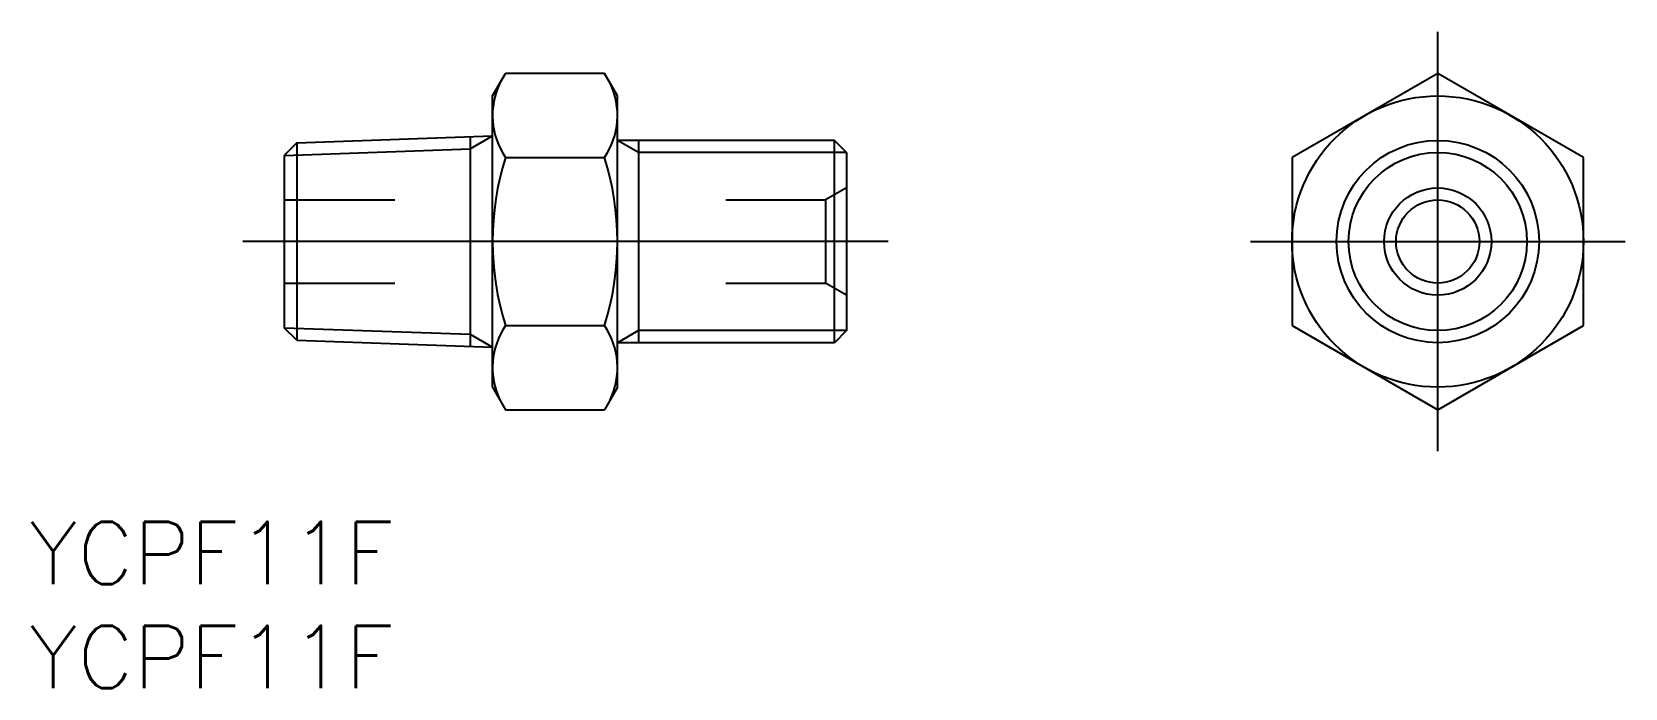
# Model space of a CAD drawing. Extents: x -67.5 to 9, y -21.5 to 10.1.
import ezdxf

# ---------------------------------------------------------------- set-up
doc = ezdxf.new("R2010")
doc.units = 0
doc.linetypes.add('CENTER', pattern=[50.8, 31.75, -6.35, 6.35, -6.35])
doc.linetypes.add('DASHED', pattern=[19.05, 12.7, -6.35])
doc.layers.get('0').update_dxf_attribs({"linetype": 'CONTINUOUS'})
doc.layers.add('CENTER', color=1, linetype='CENTER')
doc.styles.get("Standard").update_dxf_attribs({"font": 'txt.shx', "height": 3, "bigfont": 'bigfont.shx'})

msp = doc.modelspace()

# ---------------------------------------------------------------- linework, layer by layer
at = {"color": 7, "linetype": 'CONTINUOUS'}
for p, q in [((-45.4, 7), (-44.775, 8.083)), ((-40.025, 8.083), (-44.775, 8.083)), ((-39.4, 7), (-40.025, 8.083)), ((0, 8.083), (-7, 4.041)), ((7, 4.041), (0, 8.083)), ((-45.4, -7), (-45.4, 7)), ((-39.4, -7), (-39.4, 7)), ((-54.798, 4.746), (-55.4, 4.144)), ((-54.798, 4.746), (-45.4, 5.075)), ((-54.798, 4.746), (-54.798, -4.746)), ((-46.471, 5.037), (-46.471, -5.037)), ((-28.981, 4.864), (-39.4, 4.864)), ((-38.394, 4.864), (-38.394, -4.864)), ((-28.981, -4.864), (-28.981, 4.864)), ((-28.4, 4.276), (-28.981, 4.857)), ((-55.4, 4.144), (-55.4, -4.144)), ((-44.775, 4.041), (-40.025, 4.041)), ((-28.4, 4.276), (-28.4, -4.283)), ((-7, 4.041), (-7, -4.041)), ((7, -4.041), (7, 4.041)), ((-54.798, -4.746), (-55.4, -4.144)), ((-44.775, -4.041), (-40.025, -4.041)), ((-28.4, -4.283), (-28.981, -4.864)), ((-7, -4.041), (0, -8.083)), ((0, -8.083), (7, -4.041)), ((-54.798, -4.746), (-45.4, -5.075)), ((-28.981, -4.864), (-39.4, -4.864)), ((-45.4, -7), (-44.775, -8.083)), ((-39.4, -7), (-40.025, -8.083)), ((-44.775, -8.083), (-40.025, -8.083))]:
    msp.add_line(p, q, dxfattribs=at)
at = {"color": 3, "linetype": 'CONTINUOUS'}
for p, q in [((-46.471, 4.456), (-45.4, 5.075)), ((-38.394, 4.283), (-39.4, 4.864)), ((-55.4, 4.144), (-46.471, 4.456)), ((-28.4, 4.283), (-38.394, 4.283)), ((-55.4, -4.144), (-46.471, -4.456)), ((-46.471, -4.456), (-45.4, -5.075)), ((-38.394, -4.283), (-39.4, -4.864)), ((-28.4, -4.283), (-38.394, -4.283))]:
    msp.add_line(p, q, dxfattribs=at)
at = {"color": 3, "linetype": 'DASHED'}
for p, q in [((-28.4, 2.577), (-29.4, 2)), ((-55.4, 2), (-50.099, 2)), ((-34.191, 2), (-29.4, 2)), ((-29.4, 2), (-29.4, -2)), ((-55.4, -2), (-50.099, -2)), ((-34.191, -2), (-29.4, -2)), ((-28.4, -2.577), (-29.4, -2))]:
    msp.add_line(p, q, dxfattribs=at)
at = {"color": 7, "linetype": 'CONTINUOUS'}
for radius in [7, 4.864, 2.577, 2]:
    msp.add_circle((0, 0), radius, dxfattribs=at)
at = {"color": 3, "linetype": 'CONTINUOUS'}
msp.add_circle((0, 0), 4.283, dxfattribs=at)
at = {"color": 7, "linetype": 'CONTINUOUS'}
for centre, radius, start, end in [((-41.822, 6.062), 3.578, 154.38425, 214.38425), ((-42.978, 6.062), 3.578, 325.61575, 25.61575), ((-32.025, 0), 13.375, 162.41205, 197.58795), ((-52.775, 0), 13.375, 342.41205, 17.58795), ((-41.822, -6.062), 3.578, 145.61575, 205.61575), ((-42.978, -6.062), 3.578, 334.38425, 34.38425)]:
    msp.add_arc(centre, radius, start, end, dxfattribs=at)
at = {"layer": 'CENTER', "color": 1, "linetype": 'CENTER'}
for p, q in [((0, -10.083), (0, 10.083)), ((-26.4, 0), (-57.4, 0)), ((-9, 0), (9, 0))]:
    msp.add_line(p, q, dxfattribs=at)

# ---------------------------------------------------------------- texts
at = {"color": 7, "linetype": 'CONTINUOUS'}
for p in [(-67.655, -16.472), (-67.655, -21.472)]:
    msp.add_text('YCPF11F', height=3, dxfattribs=at).set_placement(p)

doc.saveas('drawing.dxf')
